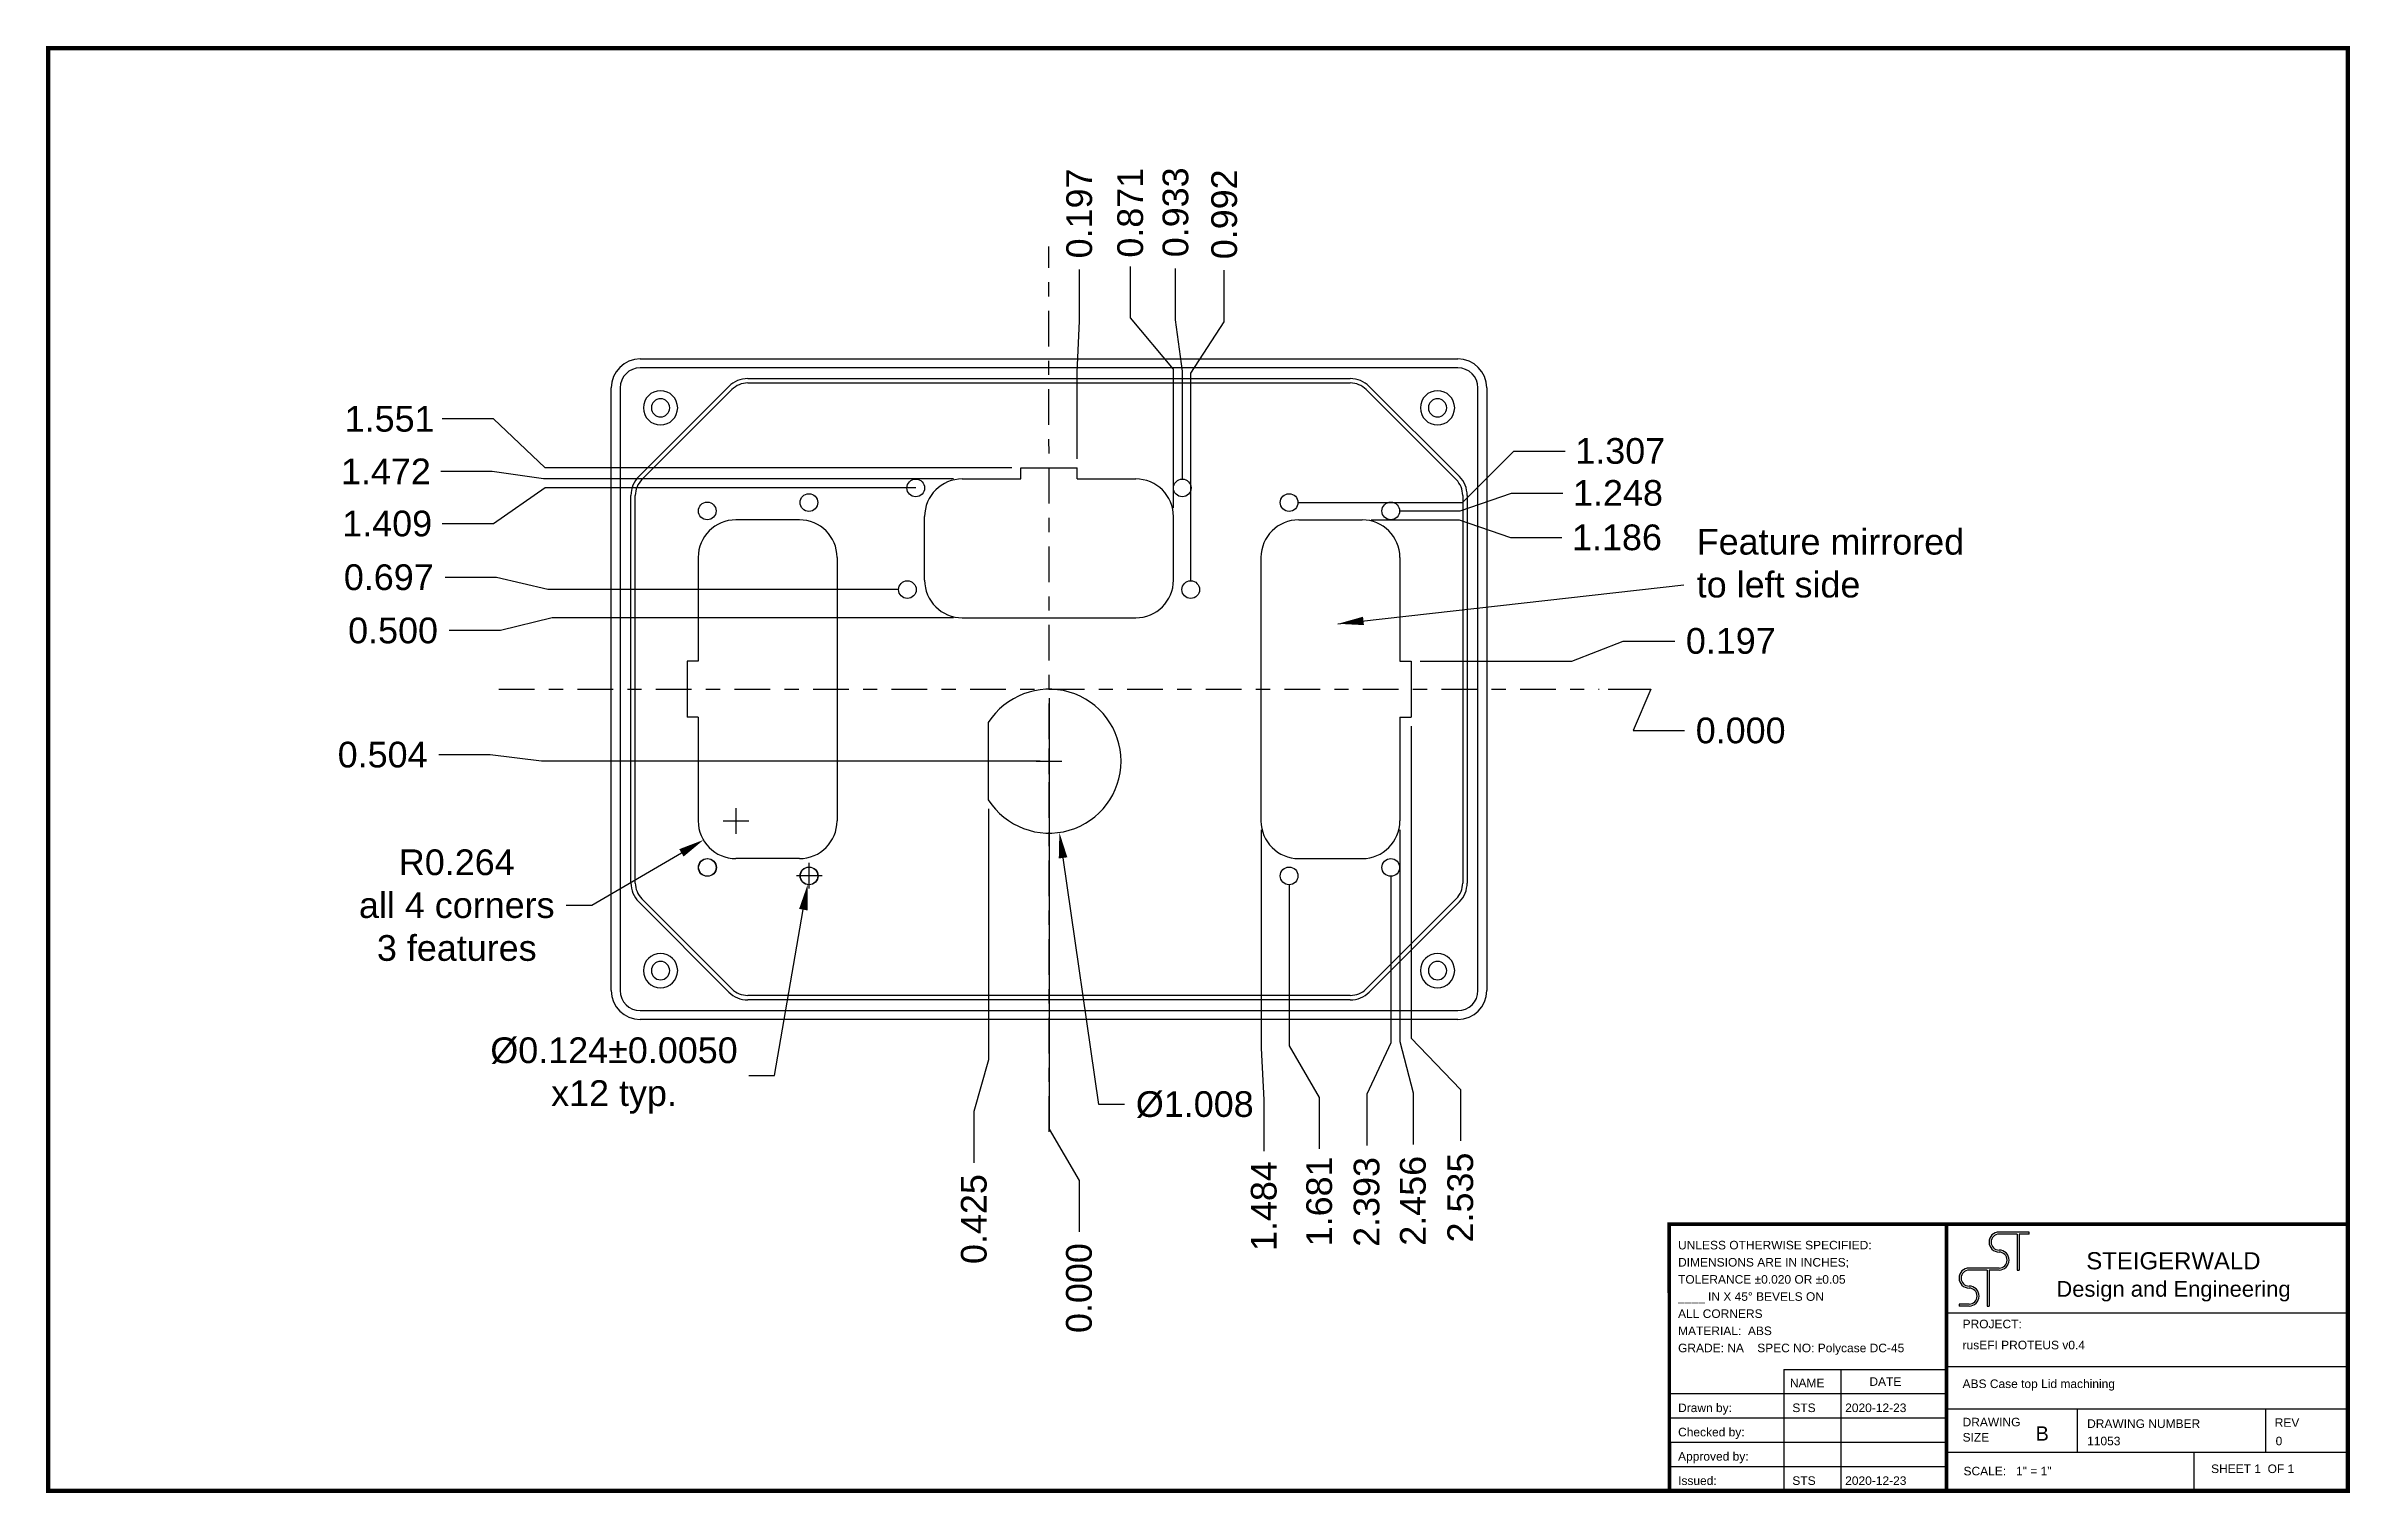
# Model space of a CAD drawing. Extents: x -7 to 9.1, y -5.6 to 4.5.
import ezdxf
from ezdxf.enums import TextEntityAlignment as Align

# ---------------------------------------------------------------- set-up
doc = ezdxf.new("R2010")
doc.units = 0
doc.header["$MEASUREMENT"] = 0
doc.linetypes.add('CENTER', pattern=[2, 1.25, -0.25, 0.25, -0.25])
doc.layers.get('0').update_dxf_attribs({"linetype": 'CONTINUOUS'})
doc.layers.get('Defpoints').update_dxf_attribs({"linetype": 'CONTINUOUS'})
doc.layers.add('ProjItem', color=7, linetype='CONTINUOUS')
doc.styles.get("Standard").update_dxf_attribs({"font": 'arial.ttf'})
doc.dimstyles.get("Standard").update_dxf_attribs({"dimscale": 0, "dimtxt": 2.5, "dimasz": 2.5, "dimexe": 1.25, "dimexo": 0.625, "dimtad": 1, "dimdsep": 46, "dimtxsty": 'Standard', "dimcen": 2.5, "dimadec": 0, "dimazin": 0, "dimtfac": 1, "dimtmove": 0, "dimatfit": 3, "dimfxl": 1, "dimarcsym": 0})

# ---------------------------------------------------------------- blocks, each defined once
blk = doc.blocks.new('*D4')
at = {"color": 0, "linetype": 'ByBlock', "lineweight": -2, "ltscale": 10}
for p, q in [((3.661, 0.197), (4.021, 0.337)), ((4.021, 0.337), (4.381, 0.337)), ((2.598, 0.197), (3.661, 0.197))]:
    blk.add_line(p, q, dxfattribs=at)
at = {"layer": 'Defpoints', "color": 0}
for p in [(4.381, 0.337), (2.535, 0.197), (0.001, 0)]:
    blk.add_point(p, dxfattribs=at)
at = {"color": 0, "linetype": 'ByBlock', "ltscale": 10, "insert": (4.774, 0.337), "char_height": 0.18, "attachment_point": 5}
blk.add_mtext('\\A1;0.197', dxfattribs=at)
blk = doc.blocks.new('*D5')
at = {"color": 0, "linetype": 'ByBlock', "lineweight": -2, "ltscale": 10}
for p, q in [((2.256, 1.186), (2.872, 1.186)), ((2.872, 1.186), (3.232, 1.062)), ((3.232, 1.062), (3.592, 1.062))]:
    blk.add_line(p, q, dxfattribs=at)
at = {"layer": 'Defpoints', "color": 0}
for p in [(2.193, 1.186), (3.592, 1.062), (0.001, 0)]:
    blk.add_point(p, dxfattribs=at)
at = {"color": 0, "linetype": 'ByBlock', "ltscale": 10, "insert": (3.977, 1.062), "char_height": 0.18, "attachment_point": 5}
blk.add_mtext('\\A1;1.186', dxfattribs=at)
blk = doc.blocks.new('*D6')
at = {"color": 0, "linetype": 'ByBlock', "lineweight": -2, "ltscale": 10}
for p, q in [((2.879, 1.248), (3.239, 1.373)), ((3.239, 1.373), (3.599, 1.373)), ((2.456, 1.248), (2.879, 1.248))]:
    blk.add_line(p, q, dxfattribs=at)
at = {"layer": 'Defpoints', "color": 0}
for p in [(3.599, 1.373), (2.394, 1.248), (0.001, 0)]:
    blk.add_point(p, dxfattribs=at)
at = {"color": 0, "linetype": 'ByBlock', "ltscale": 10, "insert": (3.984, 1.373), "char_height": 0.18, "attachment_point": 5}
blk.add_mtext('\\A1;1.248', dxfattribs=at)
blk = doc.blocks.new('*D7')
at = {"color": 0, "linetype": 'ByBlock', "lineweight": -2, "ltscale": 10}
for p, q in [((2.895, 1.307), (3.255, 1.667)), ((3.255, 1.667), (3.615, 1.667)), ((1.744, 1.307), (2.895, 1.307))]:
    blk.add_line(p, q, dxfattribs=at)
at = {"layer": 'Defpoints', "color": 0}
for p in [(3.615, 1.667), (1.682, 1.307), (0.001, 0)]:
    blk.add_point(p, dxfattribs=at)
at = {"color": 0, "linetype": 'ByBlock', "ltscale": 10, "insert": (4, 1.667), "char_height": 0.18, "attachment_point": 5}
blk.add_mtext('\\A1;1.307', dxfattribs=at)
blk = doc.blocks.new('*D8')
at = {"color": 0, "linetype": 'ByBlock', "lineweight": -2, "ltscale": 10}
for p, q in [((2.535, -0.259), (2.535, -2.443)), ((2.535, -2.443), (2.881, -2.803)), ((2.881, -2.803), (2.881, -3.163))]:
    blk.add_line(p, q, dxfattribs=at)
at = {"layer": 'Defpoints', "color": 0}
for p in [(0.001, 0), (2.535, -0.197), (2.881, -3.163)]:
    blk.add_point(p, dxfattribs=at)
at = {"color": 0, "linetype": 'ByBlock', "ltscale": 10, "insert": (2.881, -3.559), "char_height": 0.18, "attachment_point": 5, "rotation": 90}
blk.add_mtext('\\A1;2.535', dxfattribs=at)
blk = doc.blocks.new('*D9')
at = {"color": 0, "linetype": 'ByBlock', "lineweight": -2, "ltscale": 10}
for p, q in [((2.457, -0.985), (2.457, -2.467)), ((2.457, -2.467), (2.549, -2.827)), ((2.549, -2.827), (2.549, -3.187))]:
    blk.add_line(p, q, dxfattribs=at)
at = {"layer": 'Defpoints', "color": 0}
for p in [(0.001, 0), (2.457, -0.922), (2.549, -3.187)]:
    blk.add_point(p, dxfattribs=at)
at = {"color": 0, "linetype": 'ByBlock', "ltscale": 10, "insert": (2.549, -3.582), "char_height": 0.18, "attachment_point": 5, "rotation": 90}
blk.add_mtext('\\A1;2.456', dxfattribs=at)
blk = doc.blocks.new('*D10')
at = {"color": 0, "linetype": 'ByBlock', "lineweight": -2, "ltscale": 10}
for p, q in [((2.394, -1.311), (2.394, -2.475)), ((2.394, -2.475), (2.225, -2.835)), ((2.225, -2.835), (2.225, -3.195))]:
    blk.add_line(p, q, dxfattribs=at)
at = {"layer": 'Defpoints', "color": 0}
for p in [(0.001, 0), (2.394, -1.248), (2.225, -3.195)]:
    blk.add_point(p, dxfattribs=at)
at = {"color": 0, "linetype": 'ByBlock', "ltscale": 10, "insert": (2.225, -3.59), "char_height": 0.18, "attachment_point": 5, "rotation": 90}
blk.add_mtext('\\A1;2.393', dxfattribs=at)
blk = doc.blocks.new('*D11')
at = {"color": 0, "linetype": 'ByBlock', "lineweight": -2, "ltscale": 10}
for p, q in [((1.682, -1.37), (1.682, -2.498)), ((1.682, -2.498), (1.893, -2.858)), ((1.893, -2.858), (1.893, -3.218))]:
    blk.add_line(p, q, dxfattribs=at)
at = {"layer": 'Defpoints', "color": 0}
for p in [(0.001, 0), (1.682, -1.307), (1.893, -3.218)]:
    blk.add_point(p, dxfattribs=at)
at = {"color": 0, "linetype": 'ByBlock', "ltscale": 10, "insert": (1.893, -3.586), "char_height": 0.18, "attachment_point": 5, "rotation": 90}
blk.add_mtext('\\A1;1.681', dxfattribs=at)
blk = doc.blocks.new('*D12')
at = {"color": 0, "linetype": 'ByBlock', "lineweight": -2, "ltscale": 10}
for p, q in [((1.485, -0.985), (1.485, -2.514)), ((1.485, -2.514), (1.505, -2.874)), ((1.505, -2.874), (1.505, -3.234))]:
    blk.add_line(p, q, dxfattribs=at)
at = {"layer": 'Defpoints', "color": 0}
for p in [(0.001, 0), (1.485, -0.922), (1.505, -3.234)]:
    blk.add_point(p, dxfattribs=at)
at = {"color": 0, "linetype": 'ByBlock', "ltscale": 10, "insert": (1.505, -3.619), "char_height": 0.18, "attachment_point": 5, "rotation": 90}
blk.add_mtext('\\A1;1.484', dxfattribs=at)
blk = doc.blocks.new('*D17')
at = {"color": 0, "linetype": 'ByBlock', "lineweight": -2, "ltscale": 10}
for p, q in [((-0.424, -0.837), (-0.424, -2.596)), ((-0.424, -2.596), (-0.525, -2.956)), ((-0.525, -2.956), (-0.525, -3.316))]:
    blk.add_line(p, q, dxfattribs=at)
at = {"layer": 'Defpoints', "color": 0}
for p in [(0.001, 0), (-0.424, -0.774), (-0.525, -3.316)]:
    blk.add_point(p, dxfattribs=at)
at = {"color": 0, "linetype": 'ByBlock', "ltscale": 10, "insert": (-0.525, -3.71), "char_height": 0.18, "attachment_point": 5, "rotation": 90}
blk.add_mtext('\\A1;0.425', dxfattribs=at)
blk = doc.blocks.new('*D21')
at = {"color": 0, "linetype": 'ByBlock', "lineweight": -2, "ltscale": 10}
for p, q in [((0.213, 2.578), (0.213, 2.938)), ((0.197, 2.218), (0.213, 2.578)), ((0.197, 1.613), (0.197, 2.218))]:
    blk.add_line(p, q, dxfattribs=at)
at = {"layer": 'Defpoints', "color": 0}
for p in [(0.213, 2.938), (0.197, 1.551), (0.001, 0)]:
    blk.add_point(p, dxfattribs=at)
at = {"color": 0, "linetype": 'ByBlock', "ltscale": 10, "insert": (0.213, 3.331), "char_height": 0.18, "attachment_point": 5, "rotation": 90}
blk.add_mtext('\\A1;0.197', dxfattribs=at)
blk = doc.blocks.new('*D22')
at = {"color": 0, "linetype": 'ByBlock', "lineweight": -2, "ltscale": 10}
for p, q in [((0.001, -0.063), (0.001, -3.08)), ((0.001, -3.08), (0.211, -3.44)), ((0.211, -3.44), (0.211, -3.8))]:
    blk.add_line(p, q, dxfattribs=at)
at = {"layer": 'Defpoints', "color": 0}
for p in [(0.001, 0), (0.001, 0), (0.211, -3.8)]:
    blk.add_point(p, dxfattribs=at)
at = {"color": 0, "linetype": 'ByBlock', "ltscale": 10, "insert": (0.211, -4.193), "char_height": 0.18, "attachment_point": 5, "rotation": 90}
blk.add_mtext('\\A1;0.000', dxfattribs=at)
blk = doc.blocks.new('*D23')
at = {"color": 0, "linetype": 'ByBlock', "lineweight": -2, "ltscale": 10}
for p, q in [((0.57, 2.6), (0.57, 2.96)), ((0.872, 2.24), (0.57, 2.6)), ((0.872, 1.271), (0.872, 2.24))]:
    blk.add_line(p, q, dxfattribs=at)
at = {"layer": 'Defpoints', "color": 0}
for p in [(0.57, 2.96), (0.872, 1.208), (0.001, 0)]:
    blk.add_point(p, dxfattribs=at)
at = {"color": 0, "linetype": 'ByBlock', "ltscale": 10, "insert": (0.57, 3.336), "char_height": 0.18, "attachment_point": 5, "rotation": 90}
blk.add_mtext('\\A1;0.871', dxfattribs=at)
blk = doc.blocks.new('*D24')
at = {"color": 0, "linetype": 'ByBlock', "lineweight": -2, "ltscale": 10}
for p, q in [((0.887, 2.586), (0.887, 2.946)), ((0.934, 2.226), (0.887, 2.586)), ((0.934, 1.471), (0.934, 2.226))]:
    blk.add_line(p, q, dxfattribs=at)
at = {"layer": 'Defpoints', "color": 0}
for p in [(0.887, 2.946), (0.934, 1.409), (0.001, 0)]:
    blk.add_point(p, dxfattribs=at)
at = {"color": 0, "linetype": 'ByBlock', "ltscale": 10, "insert": (0.887, 3.339), "char_height": 0.18, "attachment_point": 5, "rotation": 90}
blk.add_mtext('\\A1;0.933', dxfattribs=at)
blk = doc.blocks.new('*D25')
at = {"color": 0, "linetype": 'ByBlock', "lineweight": -2, "ltscale": 10}
for p, q in [((1.228, 2.573), (1.228, 2.933)), ((0.993, 2.213), (1.228, 2.573)), ((0.993, 0.759), (0.993, 2.213))]:
    blk.add_line(p, q, dxfattribs=at)
at = {"layer": 'Defpoints', "color": 0}
for p in [(1.228, 2.933), (0.993, 0.697), (0.001, 0)]:
    blk.add_point(p, dxfattribs=at)
at = {"color": 0, "linetype": 'ByBlock', "ltscale": 10, "insert": (1.228, 3.325), "char_height": 0.18, "attachment_point": 5, "rotation": 90}
blk.add_mtext('\\A1;0.992', dxfattribs=at)
blk = doc.blocks.new('*D26')
at = {"color": 0, "linetype": 'ByBlock', "lineweight": -2, "ltscale": 10}
for p, q in [((-3.479, 0.5), (-3.839, 0.41)), ((-0.669, 0.5), (-3.479, 0.5)), ((-3.839, 0.41), (-4.199, 0.41))]:
    blk.add_line(p, q, dxfattribs=at)
at = {"layer": 'Defpoints', "color": 0}
for p in [(-0.606, 0.5), (-4.199, 0.41), (0.001, 0)]:
    blk.add_point(p, dxfattribs=at)
at = {"color": 0, "linetype": 'ByBlock', "ltscale": 10, "insert": (-4.592, 0.41), "char_height": 0.18, "attachment_point": 5}
blk.add_mtext('\\A1;0.500', dxfattribs=at)
blk = doc.blocks.new('*D27')
at = {"color": 0, "linetype": 'ByBlock', "lineweight": -2, "ltscale": 10}
for p, q in [((-3.868, 0.783), (-4.228, 0.783)), ((-3.508, 0.697), (-3.868, 0.783)), ((-1.054, 0.697), (-3.508, 0.697))]:
    blk.add_line(p, q, dxfattribs=at)
at = {"layer": 'Defpoints', "color": 0}
for p in [(-4.228, 0.783), (-0.991, 0.697), (0.001, 0)]:
    blk.add_point(p, dxfattribs=at)
at = {"color": 0, "linetype": 'ByBlock', "ltscale": 10, "insert": (-4.622, 0.783), "char_height": 0.18, "attachment_point": 5}
blk.add_mtext('\\A1;0.697', dxfattribs=at)
blk = doc.blocks.new('*D28')
at = {"color": 0, "linetype": 'ByBlock', "lineweight": -2, "ltscale": 10}
for p, q in [((-3.528, 1.409), (-3.888, 1.159)), ((-0.933, 1.409), (-3.528, 1.409)), ((-3.888, 1.159), (-4.248, 1.159))]:
    blk.add_line(p, q, dxfattribs=at)
at = {"layer": 'Defpoints', "color": 0}
for p in [(-0.87, 1.409), (-4.248, 1.159), (0.001, 0)]:
    blk.add_point(p, dxfattribs=at)
at = {"color": 0, "linetype": 'ByBlock', "ltscale": 10, "insert": (-4.633, 1.159), "char_height": 0.18, "attachment_point": 5}
blk.add_mtext('\\A1;1.409', dxfattribs=at)
blk = doc.blocks.new('*D29')
at = {"color": 0, "linetype": 'ByBlock', "lineweight": -2, "ltscale": 10}
for p, q in [((-3.898, 1.525), (-4.258, 1.525)), ((-3.538, 1.472), (-3.898, 1.525)), ((-0.669, 1.472), (-3.538, 1.472))]:
    blk.add_line(p, q, dxfattribs=at)
at = {"layer": 'Defpoints', "color": 0}
for p in [(-4.258, 1.525), (-0.606, 1.472), (0.001, 0)]:
    blk.add_point(p, dxfattribs=at)
at = {"color": 0, "linetype": 'ByBlock', "ltscale": 10, "insert": (-4.642, 1.525), "char_height": 0.18, "attachment_point": 5}
blk.add_mtext('\\A1;1.472', dxfattribs=at)
blk = doc.blocks.new('*D30')
at = {"color": 0, "linetype": 'ByBlock', "lineweight": -2, "ltscale": 10}
for p, q in [((-3.888, 1.892), (-4.248, 1.892)), ((-3.528, 1.551), (-3.888, 1.892)), ((-0.259, 1.551), (-3.528, 1.551))]:
    blk.add_line(p, q, dxfattribs=at)
at = {"layer": 'Defpoints', "color": 0}
for p in [(-4.248, 1.892), (-0.196, 1.551), (0.001, 0)]:
    blk.add_point(p, dxfattribs=at)
at = {"color": 0, "linetype": 'ByBlock', "ltscale": 10, "insert": (-4.616, 1.892), "char_height": 0.18, "attachment_point": 5}
blk.add_mtext('\\A1;1.551', dxfattribs=at)
blk = doc.blocks.new('*D31')
at = {"color": 0, "linetype": 'ByBlock', "ltscale": 10}
for p, q in [((-2.28, -0.922), (-2.1, -0.922)), ((-2.19, -1.012), (-2.19, -0.832))]:
    blk.add_line(p, q, dxfattribs=at)
at = {"color": 0, "linetype": 'ByBlock', "lineweight": -2, "ltscale": 10}
for p, q in [((-3.201, -1.513), (-2.573, -1.146)), ((-3.381, -1.513), (-3.201, -1.513))]:
    blk.add_line(p, q, dxfattribs=at)
at = {"color": 0}
blk.add_solid([(-2.558, -1.172), (-2.588, -1.12), (-2.418, -1.055)], dxfattribs=at)
at = {"layer": 'Defpoints', "color": 0}
for p in [(-2.19, -0.922), (-2.418, -1.055)]:
    blk.add_point(p, dxfattribs=at)
at = {"color": 0, "linetype": 'ByBlock', "ltscale": 10, "insert": (-4.146, -1.513), "char_height": 0.18, "attachment_point": 5}
blk.add_mtext('\\A1;R0.264\\Pall 4 corners^J3 features', dxfattribs=at)
blk = doc.blocks.new('*D32')
at = {"color": 0, "linetype": 'ByBlock', "ltscale": 10}
for p, q in [((-1.678, -1.395), (-1.678, -1.215)), ((-1.768, -1.305), (-1.588, -1.305))]:
    blk.add_line(p, q, dxfattribs=at)
at = {"color": 0, "linetype": 'ByBlock', "lineweight": -2, "ltscale": 10}
for p, q in [((-1.921, -2.705), (-1.72, -1.543)), ((-2.101, -2.705), (-1.921, -2.705))]:
    blk.add_line(p, q, dxfattribs=at)
at = {"color": 0}
blk.add_solid([(-1.69, -1.549), (-1.749, -1.538), (-1.689, -1.366)], dxfattribs=at)
at = {"layer": 'Defpoints', "color": 0}
for p in [(-1.668, -1.244), (-1.689, -1.366)]:
    blk.add_point(p, dxfattribs=at)
at = {"color": 0, "linetype": 'ByBlock', "ltscale": 10, "insert": (-3.045, -2.705), "char_height": 0.18, "attachment_point": 5}
blk.add_mtext('\\A1;Ø0.124%%p0.0050\\Px12 typ.', dxfattribs=at)
blk = doc.blocks.new('*D33')
at = {"color": 0, "linetype": 'ByBlock', "ltscale": 10}
for p, q in [((0.001, -0.594), (0.001, -0.414)), ((-0.089, -0.504), (0.091, -0.504))]:
    blk.add_line(p, q, dxfattribs=at)
at = {"color": 0, "linetype": 'ByBlock', "lineweight": -2, "ltscale": 10}
for p, q in [((0.349, -2.908), (0.099, -1.181)), ((0.529, -2.908), (0.349, -2.908))]:
    blk.add_line(p, q, dxfattribs=at)
at = {"color": 0}
blk.add_solid([(0.129, -1.177), (0.069, -1.185), (0.073, -1.003)], dxfattribs=at)
at = {"layer": 'Defpoints', "color": 0}
for p in [(-0.072, -0.005), (0.073, -1.003)]:
    blk.add_point(p, dxfattribs=at)
at = {"color": 0, "linetype": 'ByBlock', "ltscale": 10, "insert": (1.021, -2.908), "char_height": 0.18, "attachment_point": 5}
blk.add_mtext('\\A1;%%c1.008', dxfattribs=at)
blk = doc.blocks.new('*D34')
at = {"color": 0, "linetype": 'ByBlock', "lineweight": -2, "ltscale": 10}
for p, q in [((-3.912, -0.459), (-4.272, -0.459)), ((-3.552, -0.504), (-3.912, -0.459)), ((-0.062, -0.504), (-3.552, -0.504))]:
    blk.add_line(p, q, dxfattribs=at)
at = {"layer": 'Defpoints', "color": 0}
for p in [(0.001, 0), (-4.272, -0.459), (0.001, -0.504)]:
    blk.add_point(p, dxfattribs=at)
at = {"color": 0, "linetype": 'ByBlock', "ltscale": 10, "insert": (-4.665, -0.459), "char_height": 0.18, "attachment_point": 5}
blk.add_mtext('\\A1;0.504', dxfattribs=at)
blk = doc.blocks.new('*D40')
at = {"color": 0, "linetype": 'ByBlock', "lineweight": -2, "ltscale": 10}
for p, q in [((3.916, 0), (4.213, 0)), ((4.213, 0), (4.09, -0.29)), ((4.09, -0.29), (4.45, -0.29))]:
    blk.add_line(p, q, dxfattribs=at)
at = {"layer": 'Defpoints', "color": 0}
for p in [(0, 0), (3.853, 0), (4.45, -0.29)]:
    blk.add_point(p, dxfattribs=at)
at = {"color": 0, "linetype": 'ByBlock', "ltscale": 10, "insert": (4.843, -0.29), "char_height": 0.18, "attachment_point": 5}
blk.add_mtext('\\A1;0.000', dxfattribs=at)

msp = doc.modelspace()

# ---------------------------------------------------------------- linework, layer by layer
at = {"linetype": 'CENTER', "ltscale": 0.2}
for p, q in [((0.0011, -3.0999), (0.0003, 3.0999)), ((-3.8517, 0), (3.8531, 0))]:
    msp.add_line(p, q, dxfattribs=at)
at = {"linetype": 'ByBlock', "ltscale": 10}
msp.add_line((-0.4244, -0.2335), (-0.4244, -0.7744), dxfattribs=at)
for p, q in [((6.8622, -3.8008), (6.6522, -3.8008)), ((6.7782, -3.8148), (6.6522, -3.8148)), ((6.7782, -3.8148), (6.7782, -4.0668)), ((6.8622, -3.8148), (6.7922, -3.8148)), ((6.7922, -3.8148), (6.7922, -4.0668)), ((6.8622, -3.8148), (6.8622, -3.8008)), ((6.6522, -4.0528), (6.4422, -4.0528)), ((6.5682, -4.0668), (6.4422, -4.0668)), ((6.5682, -4.0668), (6.5682, -4.3188)), ((6.6522, -4.0668), (6.5822, -4.0668)), ((6.5822, -4.0668), (6.5822, -4.3188)), ((6.7782, -4.0668), (6.7922, -4.0668)), ((6.4422, -4.3048), (6.3722, -4.3048)), ((6.3722, -4.3048), (6.3722, -4.3188)), ((6.4422, -4.3188), (6.3722, -4.3188)), ((6.5682, -4.3188), (6.5822, -4.3188)), ((9.0937, -4.3684), (6.2848, -4.3684)), ((5.1448, -4.7622), (5.1448, -5.6122)), ((5.1448, -4.7622), (6.2848, -4.7622)), ((5.5448, -4.7622), (5.5448, -5.6122)), ((9.0913, -4.7443), (6.2848, -4.7443)), ((4.3448, -4.9322), (4.3448, -5.6122)), ((4.3448, -4.9322), (6.2848, -4.9322)), ((4.3448, -5.1022), (6.2848, -5.1022)), ((9.0913, -5.0396), (6.2848, -5.0396)), ((7.2004, -5.34), (7.2004, -5.0396)), ((8.5203, -5.3432), (8.5203, -5.0396)), ((4.3448, -5.2722), (6.2848, -5.2722)), ((4.3448, -5.4422), (6.2848, -5.4422)), ((9.0913, -5.3432), (6.2848, -5.3432)), ((8.0189, -5.6122), (8.0189, -5.3432))]:
    msp.add_line(p, q)
at = {"const_width": 0.03}
msp.add_lwpolyline([(9.0937, 4.4878), (-7.0063, 4.4878), (-7.0063, -5.6122), (9.0937, -5.6122)], close=True, dxfattribs=at)
at = {"const_width": 0.025}
msp.add_lwpolyline([(9.0913, -3.7459), (4.343, -3.7459), (4.3442, -5.6122)], dxfattribs=at)
msp.add_lwpolyline([(6.2848, -3.7459, 0.025, 0.025, 0), (6.2848, -5.6122, 0.025, 0.025, 0)], format="xyseb")
at = {"linetype": 'ByBlock', "ltscale": 10}
msp.add_arc((0.0008, -0.5039), 0.5039, 212.46174, 147.53826, dxfattribs=at)
for centre, radius, start, end in [((6.6522, -3.8708), 0.07, 90, 270), ((6.6522, -3.8708), 0.056, 90, 270), ((6.6522, -3.9968), 0.07, 270, 90), ((6.6522, -3.9968), 0.056, 270, 90), ((6.4422, -4.1228), 0.07, 90, 270), ((6.4422, -4.1228), 0.056, 90, 270), ((6.4422, -4.2488), 0.07, 270, 90), ((6.4422, -4.2488), 0.056, 270, 90)]:
    msp.add_arc(centre, radius, start, end)
at = {"layer": 'ProjItem'}
for p, q in [((-2.8613, 2.3125), (2.8627, 2.3125)), ((-3.0643, -2.1095), (-3.0643, 2.1095)), ((-3.0023, 2.1095), (-3.0023, -2.1095)), ((-2.872, 1.4892), (-2.2411, 2.1202)), ((2.8627, 2.2505), (-2.8613, 2.2505)), ((-2.8501, 1.4674), (-2.2191, 2.0983)), ((-2.1088, 2.175), (2.1102, 2.175)), ((-2.1088, 2.144), (2.1102, 2.144)), ((2.2205, 2.0983), (2.8515, 1.4674)), ((2.2425, 2.1202), (2.8734, 1.4892)), ((3.0037, -2.1095), (3.0037, 2.1095)), ((3.0657, 2.1095), (3.0657, -2.1095)), ((-0.6063, 1.4724), (-0.1963, 1.4724)), ((-0.1963, 1.5507), (0.1974, 1.5507)), ((-0.1963, 1.4724), (-0.1963, 1.5507)), ((-0.1963, 1.4719), (-0.1963, 1.4724)), ((0.1974, 1.4724), (0.1974, 1.5507)), ((0.1974, 1.4724), (0.6077, 1.4724)), ((0.1974, 1.4719), (0.1974, 1.4724)), ((-2.9268, -1.357), (-2.9268, 1.357)), ((-2.8958, -1.357), (-2.8958, 1.357)), ((2.8972, 1.357), (2.8972, -1.357)), ((2.9282, 1.357), (2.9282, -1.357)), ((-1.7472, 1.186), (-2.1917, 1.186)), ((-0.8703, 0.764), (-0.8703, 1.2084)), ((0.8717, 0.764), (0.8717, 1.2084)), ((1.7487, 1.186), (2.1931, 1.186)), ((-2.4557, 0.922), (-2.4557, 0.197)), ((-1.4832, 0.922), (-1.4832, -0.922)), ((1.4846, 0.922), (1.4846, -0.922)), ((2.4571, 0.922), (2.4571, 0.197)), ((-0.6063, 0.5), (0.6077, 0.5)), ((-2.5339, 0.197), (-2.5339, -0.1967)), ((-2.4557, 0.197), (-2.5339, 0.197)), ((-2.4552, 0.197), (-2.4557, 0.197)), ((2.4566, 0.197), (2.4571, 0.197)), ((2.4571, 0.197), (2.5353, 0.197)), ((2.5353, 0.197), (2.5353, -0.1967)), ((-2.4557, -0.1967), (-2.5339, -0.1967)), ((-2.4557, -0.1967), (-2.4557, -0.922)), ((-2.4552, -0.1967), (-2.4557, -0.1967)), ((2.4566, -0.1967), (2.4571, -0.1967)), ((2.4571, -0.1967), (2.4571, -0.922)), ((2.4571, -0.1967), (2.5353, -0.1967)), ((-1.7472, -1.186), (-2.1917, -1.186)), ((1.7487, -1.186), (2.1931, -1.186)), ((-2.2411, -2.1202), (-2.872, -1.4893)), ((-2.2191, -2.0983), (-2.8501, -1.4673)), ((2.8515, -1.4673), (2.2205, -2.0983)), ((2.8734, -1.4893), (2.2425, -2.1202)), ((-2.8613, -2.2505), (2.8627, -2.2505)), ((2.1102, -2.144), (-2.1088, -2.144)), ((2.1102, -2.175), (-2.1088, -2.175)), ((2.8627, -2.3125), (-2.8613, -2.3125))]:
    msp.add_line(p, q, dxfattribs=at)
for centre in [(-0.9323, 1.409), (0.9337, 1.409), (-2.3922, 1.248), (-1.6802, 1.307), (1.6816, 1.307), (2.3936, 1.248), (-0.9913, 0.697), (0.9927, 0.697), (-2.3922, -1.248), (-2.3904, -1.248), (-1.6802, -1.307), (-1.6784, -1.307), (1.6816, -1.307), (2.3936, -1.248)]:
    msp.add_circle(centre, 0.062, dxfattribs=at)
for centre, radius, start, end in [((-2.8613, 2.1095), 0.203, 90, 180), ((-2.8613, 2.1095), 0.203, 90, 180), ((2.8627, 2.1095), 0.203, 0, 90), ((2.8627, 2.1095), 0.203, 0, 90), ((-2.8613, 2.1095), 0.141, 90, 180), ((-2.1088, 1.988), 0.187, 90, 135), ((-2.1088, 1.988), 0.156, 90, 135), ((2.1102, 1.988), 0.187, 45, 90), ((2.1102, 1.988), 0.156, 45, 90), ((2.8627, 2.1095), 0.141, 0, 90), ((-2.7193, 1.97), 0.12, 90, 270), ((-2.7193, 1.97), 0.064, 90, 270), ((-2.7193, 1.97), 0.12, 270, 90), ((-2.7193, 1.97), 0.064, 270, 90), ((2.7207, 1.97), 0.12, 90, 270), ((2.7207, 1.97), 0.064, 90, 270), ((2.7207, 1.97), 0.12, 270, 90), ((2.7207, 1.97), 0.064, 270, 90), ((-2.7398, 1.357), 0.187, 135, 180), ((-2.7398, 1.357), 0.156, 135, 180), ((-0.6063, 1.2084), 0.264, 90, 180), ((0.6077, 1.2084), 0.264, 0, 90), ((2.7412, 1.357), 0.156, 0, 45), ((2.7412, 1.357), 0.187, 0, 45), ((-2.1917, 0.922), 0.264, 90, 180), ((-1.7472, 0.922), 0.264, 0, 90), ((1.7487, 0.922), 0.264, 90, 180), ((2.1931, 0.922), 0.264, 0, 90), ((-0.6063, 0.764), 0.264, 180, 270), ((0.6077, 0.764), 0.264, 270, 0), ((-2.1917, -0.922), 0.264, 180, 270), ((-1.7472, -0.922), 0.264, 270, 0), ((1.7487, -0.922), 0.264, 180, 270), ((2.1931, -0.922), 0.264, 270, 0), ((-2.7398, -1.357), 0.187, 180, 225), ((-2.7398, -1.357), 0.156, 180, 225), ((2.7412, -1.357), 0.156, 315, 0), ((2.7412, -1.357), 0.187, 315, 0), ((-2.7193, -1.97), 0.12, 90, 270), ((-2.7193, -1.97), 0.064, 90, 270), ((-2.7193, -1.97), 0.12, 270, 90), ((-2.7193, -1.97), 0.064, 270, 90), ((2.7207, -1.97), 0.12, 90, 270), ((2.7207, -1.97), 0.064, 90, 270), ((2.7207, -1.97), 0.12, 270, 90), ((2.7207, -1.97), 0.064, 270, 90), ((-2.8613, -2.1095), 0.203, 180, 270), ((-2.8613, -2.1095), 0.203, 180, 270), ((-2.8613, -2.1095), 0.141, 180, 270), ((-2.1088, -1.988), 0.187, 225, 270), ((-2.1088, -1.988), 0.156, 225, 270), ((2.1102, -1.988), 0.156, 270, 315), ((2.1102, -1.988), 0.187, 270, 315), ((2.8627, -2.1095), 0.203, 270, 0), ((2.8627, -2.1095), 0.141, 270, 0), ((2.8627, -2.1095), 0.203, 270, 0)]:
    msp.add_arc(centre, radius, start, end, dxfattribs=at)

# ---------------------------------------------------------------- texts
for s, height, p in [('UNLESS OTHERWISE SPECIFIED:', 0.06, (4.4049, -3.9222)), ('DIMENSIONS ARE IN INCHES;', 0.06, (4.4049, -4.0422)), ('TOLERANCE %%p0.020 OR %%p0.05', 0.06, (4.4049, -4.1622)), ('____ IN X 45%%D BEVELS ON', 0.06, (4.4049, -4.2822)), ('ALL CORNERS', 0.06, (4.4049, -4.4022)), ('MATERIAL:  ABS', 0.06, (4.4049, -4.5222)), ('PROJECT:', 0.06, (6.3968, -4.4744)), ('GRADE: NA    SPEC NO: Polycase DC-45', 0.06, (4.4049, -4.6422)), ('rusEFI PROTEUS v0.4', 0.06, (6.3968, -4.6217)), ('NAME', 0.06, (5.1876, -4.887)), ('DATE', 0.06, (5.7446, -4.8775)), ('ABS Case top Lid machining', 0.06, (6.3968, -4.8929)), ('Drawn by:', 0.06, (4.4049, -5.0612)), ('STS', 0.06, (5.2049, -5.0612)), ('2020-12-23', 0.06, (5.5749, -5.0612)), ('DRAWING', 0.06, (6.3968, -5.1611)), ('B', 0.1, (6.9076, -5.261)), ('DRAWING NUMBER', 0.06, (7.2688, -5.172)), ('REV', 0.06, (8.5822, -5.1643)), ('Checked by:', 0.06, (4.4049, -5.2312)), ('SIZE', 0.06, (6.3968, -5.2678)), ('11053', 0.06, (7.2688, -5.2937)), ('0', 0.06, (8.5886, -5.2937)), ('Approved by:', 0.06, (4.4049, -5.4012)), ('SCALE:   1" = 1"', 0.06, (6.4034, -5.5041)), ('SHEET 1  OF 1', 0.06, (8.1367, -5.4881)), ('Issued:', 0.06, (4.4049, -5.5712)), ('STS', 0.06, (5.2049, -5.5712)), ('2020-12-23', 0.06, (5.5749, -5.5712))]:
    msp.add_text(s, height=height).set_placement(p)
for s, height, p in [('STEIGERWALD', 0.12, (7.8729, -4.0017)), ('Design and Engineering', 0.11, (7.8735, -4.1986))]:
    msp.add_text(s, height=height).set_placement(p, align=Align.MIDDLE_CENTER)
at = {"linetype": 'ByBlock', "ltscale": 10, "insert": (4.5355, 0.6398), "char_height": 0.18, "attachment_point": 7}
msp.add_mtext('Feature mirrored\\Pto left side', dxfattribs=at)

# ---------------------------------------------------------------- dimensions: what is measured, and where the dimension line sits
at = {"linetype": 'ByBlock', "ltscale": 10}
for feature_location, offset, dtype, origin, picture, middle in [((0.9337, 1.409), (-0.047, 1.5368), 1, (0.0007, 0), '*D24', (0.8867, 3.3391)), ((0.8717, 1.2084), (-0.3014, 1.752), 1, (0.0007, 0), '*D23', (0.5703, 3.3364)), ((0.1974, 1.5507), (0.0154, 1.3873), 1, (0.0007, 0), '*D21', (0.2128, 3.3313)), ((0.9927, 0.697), (0.2356, 2.2361), 1, (0.0007, 0), '*D25', (1.2283, 3.3255)), ((-0.1963, 1.5507), (-4.0517, 0.3417), 0, (0.0007, 0), '*D30', (-4.6155, 1.8925)), ((1.6816, 1.307), (1.9335, 0.3603), 0, (0.0007, 0), '*D7', (4, 1.6673)), ((-0.6063, 1.4724), (-3.6516, 0.0523), 0, (0.0007, 0), '*D29', (-4.6418, 1.5247)), ((2.3936, 1.248), (1.2053, 0.1246), 0, (0.0007, 0), '*D6', (3.9841, 1.3726)), ((-0.8703, 1.409), (-3.3777, -0.25), 0, (0.0007, 0), '*D28', (-4.6331, 1.1589)), ((2.1931, 1.186), (1.3994, -0.1244), 0, (0.0007, 0), '*D5', (3.9774, 1.0616)), ((-0.9913, 0.697), (-3.2369, 0.0863), 0, (0.0007, 0), '*D27', (-4.6215, 0.7833)), ((-0.6063, 0.5), (-3.5923, -0.0903), 0, (0.0007, 0), '*D26', (-4.5916, 0.4096)), ((2.5353, 0.197), (1.8452, 0.1398), 0, (0.0007, 0), '*D4', (4.7738, 0.3368)), ((3.853097, 0.000003), (0.597024, -0.289641), 0, (0, 0), '*D40', (4.843151, -0.289637)), ((0.0008, -0.5039), (-4.273, 0.0447), 0, (0.0007, 0), '*D34', (-4.6653, -0.4592)), ((-0.4244, -0.7744), (-0.101, -2.5414), 1, (0.0007, 0), '*D17', (-0.5254, -3.7098)), ((2.5353, -0.1967), (0.3461, -2.9664), 1, (0.0007, 0), '*D8', (2.8814, -3.5587)), ((2.4571, -0.922), (0.0922, -2.2648), 1, (0.0007, 0), '*D9', (2.5493, -3.5818)), ((2.3936, -1.248), (-0.1686, -1.9467), 1, (0.0007, 0), '*D10', (2.225, -3.5897)), ((1.6816, -1.307), (0.2112, -1.9114), 1, (0.0007, 0), '*D11', (1.8929, -3.586)), ((1.4846, -0.922), (0.0207, -2.3123), 1, (0.0007, 0), '*D12', (1.5054, -3.6189)), ((0.0007029445, -0.000006842), (0.2101616702, -3.8003031962), 1, (0.0007029445, -0.000006842), '*D22', (0.2108646147, -4.1933400382))]:
    dim = msp.add_ordinate_dim(feature_location=feature_location, offset=offset, dtype=dtype, origin=origin, dimstyle='Standard', override={"dimscale": 1, "dimtxt": 0.18, "dimasz": 0.18, "dimexe": 0.18, "dimexo": 0.0625, "dimgap": 0.09, "dimtad": 0, "dimtih": 1, "dimtoh": 1, "dimdec": 3, "dimzin": 0, "dimcen": 0.09, "dimtdec": 4, "dimtofl": 0, "dimtmove": 2, "dimtolj": 1, "dimtzin": 0}, dxfattribs=at)
    dim.commit()
    dim.dimension.update_dxf_attribs({"geometry": picture, "text_midpoint": middle})
for p1, p2, override, picture, middle in [((-0.0715, -0.0052), (0.0731, -1.0027), {"dimscale": 1, "dimtxt": 0.18, "dimasz": 0.18, "dimexe": 0.18, "dimexo": 0.0625, "dimgap": 0.09, "dimtad": 0, "dimtih": 1, "dimtoh": 1, "dimdec": 3, "dimzin": 0, "dimcen": 0.09, "dimtdec": 4, "dimtofl": 0, "dimtmove": 1, "dimtolj": 1, "dimtzin": 0}, '*D33', (0.3492, -2.9079)), ((-1.6678, -1.2439), (-1.689, -1.3661), {"dimscale": 1, "dimtxt": 0.18, "dimasz": 0.18, "dimexe": 0.18, "dimexo": 0.0625, "dimgap": 0.09, "dimtad": 0, "dimtih": 1, "dimtoh": 1, "dimdec": 3, "dimzin": 0, "dimpost": 'Ø<>\\Xx12 typ.', "dimcen": 0.09, "dimtol": 1, "dimlim": 0, "dimtp": 0.005, "dimtm": 0.005, "dimtdec": 4, "dimtofl": 0, "dimtmove": 1, "dimtolj": 1, "dimtzin": 0}, '*D32', (-1.9212, -2.705))]:
    dim = msp.add_diameter_dim_2p(p1=p1, p2=p2, dimstyle='Standard', override=override, dxfattribs=at)
    dim.commit()
    dim.dimension.update_dxf_attribs({"geometry": picture, "text_midpoint": middle, "dimtype": 163})
dim = msp.add_radius_dim(center=(-2.1898, -0.922), mpoint=(-2.4177, -1.0552), dimstyle='Standard', override={"dimscale": 1, "dimtxt": 0.18, "dimasz": 0.18, "dimexe": 0.18, "dimexo": 0.0625, "dimgap": 0.09, "dimtad": 0, "dimtih": 1, "dimtoh": 1, "dimdec": 3, "dimzin": 0, "dimpost": 'R<>\\Xall 4 corners^J3 features', "dimcen": 0.09, "dimtdec": 4, "dimtofl": 0, "dimtmove": 1, "dimtolj": 1, "dimtzin": 0}, dxfattribs=at)
dim.commit()
dim.dimension.update_dxf_attribs({"geometry": '*D31', "text_midpoint": (-3.2013, -1.5131), "dimtype": 164})

# ---------------------------------------------------------------- leaders
at = {"linetype": 'ByBlock', "ltscale": 10, "annotation_type": 0, "has_hookline": 1, "hookline_direction": 0, "text_width": 1.832}
msp.add_leader([(2.0235, 0.458), (4.4455, 0.7298)], dimstyle='Standard', override={"dimscale": 1, "dimtxt": 0.18, "dimasz": 0.18, "dimexe": 0.18, "dimexo": 0.0625, "dimgap": 0.09, "dimtad": 0, "dimtih": 1, "dimtoh": 1, "dimdec": 3, "dimzin": 0, "dimcen": 0.09, "dimtdec": 4, "dimtofl": 0, "dimtmove": 2, "dimtolj": 1, "dimtzin": 0}, dxfattribs=at)

doc.saveas('drawing.dxf')
